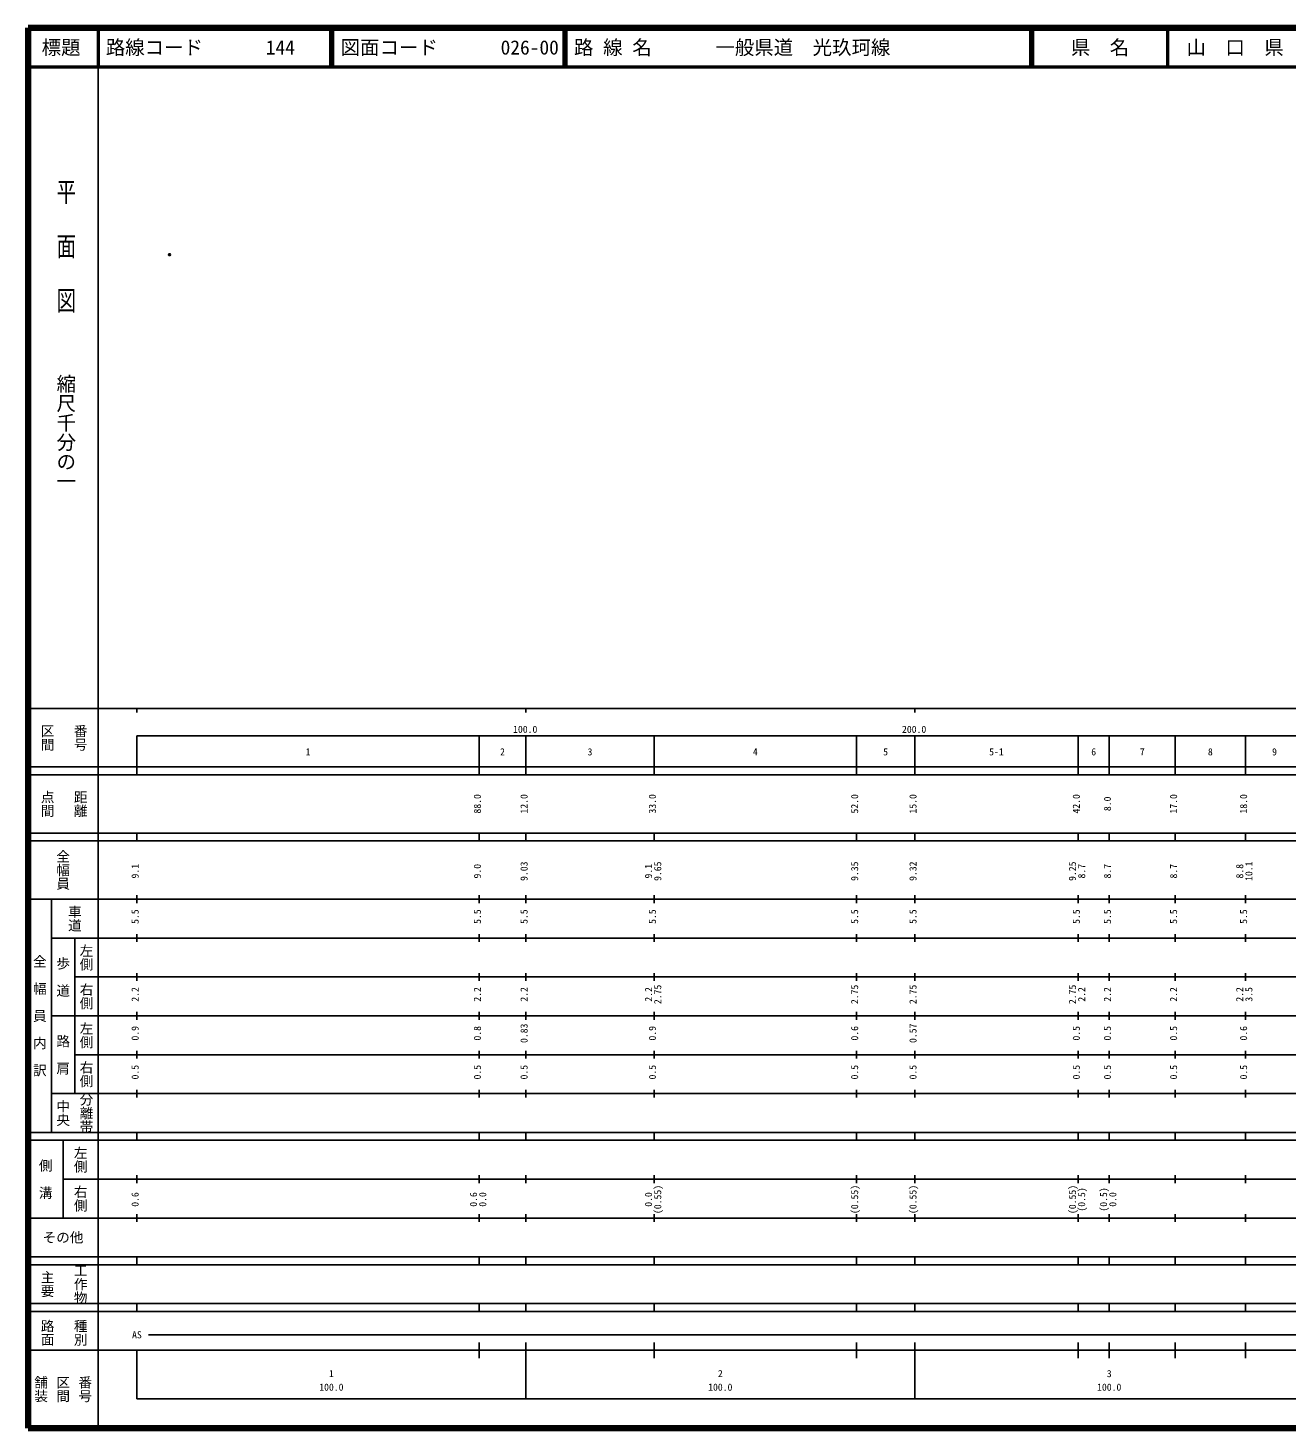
# Model space of a CAD drawing. Units: millimetres on the paper. Extents: x 40 to 680, y 20 to 380.
# Drawn here: x 40 to 363.7, y 20 to 380 of the extents above; entities that cross this region are included whole.
import ezdxf
from ezdxf.enums import TextEntityAlignment as Align

# ---------------------------------------------------------------- set-up
doc = ezdxf.new("R2010")
doc.units = ezdxf.units.MM
doc.header["$PDMODE"] = 32
doc.header["$PDSIZE"] = 0.5
doc.layers.add('M-OTRS', color=6, linetype='Continuous')
doc.layers.add('M-TTL-TXT', color=7, linetype='Continuous')
for name, color, linetype, lineweight in [('M-TTL', 2, 'Continuous', 140), ('M-TTL-BAND', 7, 'Continuous', 25), ('M-TTL-LINE', 7, 'Continuous', 50)]:
    doc.layers.add(name, color=color, linetype=linetype, lineweight=lineweight)
doc.styles.add('@ＭＳ ゴシック', font='')
doc.styles.add('ＭＳ ゴシック', font='')
doc.styles.get('@ＭＳ ゴシック').set_extended_font_data('@MS Gothic')
doc.styles.get('ＭＳ ゴシック').set_extended_font_data('MS Gothic')

msp = doc.modelspace()

# ---------------------------------------------------------------- linework, layer by layer
at = {"layer": 'M-OTRS'}
msp.add_point((76.412, 321.716), dxfattribs=at)
at = {"layer": 'M-TTL'}
for p, q in [((40, 380), (40, 20)), ((680, 380), (40, 380)), ((40, 20), (680, 20))]:
    msp.add_line(p, q, dxfattribs=at)
at = {"layer": 'M-TTL-BAND'}
for p, q in [((58, 370), (58, 20)), ((40, 205), (579, 205)), ((68, 205), (68, 204)), ((168, 205), (168, 204)), ((268, 205), (268, 204)), ((68, 198), (579, 198)), ((68, 198), (68, 188)), ((156, 188), (156, 198)), ((168, 188), (168, 198)), ((201, 188), (201, 198)), ((253, 188), (253, 198)), ((268, 188), (268, 198)), ((310, 188), (310, 198)), ((318, 188), (318, 198)), ((335, 188), (335, 198)), ((353, 188), (353, 198)), ((40, 190), (579, 190)), ((40, 188), (579, 188)), ((40, 173), (579, 173)), ((68, 171), (68, 173)), ((156, 171), (156, 173)), ((168, 171), (168, 173)), ((201, 171), (201, 173)), ((253, 171), (253, 173)), ((268, 171), (268, 173)), ((310, 171), (310, 173)), ((318, 171), (318, 173)), ((335, 171), (335, 173)), ((353, 171), (353, 173)), ((40, 171), (579, 171)), ((40, 156), (579, 156)), ((46, 96), (46, 156)), ((68, 155), (68, 157)), ((156, 155), (156, 157)), ((168, 155), (168, 157)), ((201, 155), (201, 157)), ((253, 155), (253, 157)), ((268, 155), (268, 157)), ((310, 155), (310, 157)), ((318, 155), (318, 157)), ((335, 155), (335, 157)), ((353, 155), (353, 157)), ((46, 146), (579, 146)), ((52, 146), (52, 106)), ((68, 145), (68, 147)), ((156, 145), (156, 147)), ((168, 145), (168, 147)), ((201, 145), (201, 147)), ((253, 145), (253, 147)), ((268, 145), (268, 147)), ((310, 145), (310, 147)), ((318, 145), (318, 147)), ((335, 145), (335, 147)), ((353, 145), (353, 147)), ((68, 135), (68, 137)), ((156, 135), (156, 137)), ((168, 135), (168, 137)), ((201, 135), (201, 137)), ((253, 135), (253, 137)), ((268, 135), (268, 137)), ((310, 135), (310, 137)), ((318, 135), (318, 137)), ((335, 135), (335, 137)), ((353, 135), (353, 137)), ((52, 136), (579, 136)), ((46, 126), (579, 126)), ((68, 125), (68, 127)), ((156, 125), (156, 127)), ((168, 125), (168, 127)), ((201, 125), (201, 127)), ((253, 125), (253, 127)), ((268, 125), (268, 127)), ((310, 125), (310, 127)), ((318, 125), (318, 127)), ((335, 125), (335, 127)), ((353, 125), (353, 127)), ((52, 116), (579, 116)), ((68, 115), (68, 117)), ((156, 115), (156, 117)), ((168, 115), (168, 117)), ((201, 115), (201, 117)), ((253, 115), (253, 117)), ((268, 115), (268, 117)), ((310, 115), (310, 117)), ((318, 115), (318, 117)), ((335, 115), (335, 117)), ((353, 115), (353, 117)), ((46, 106), (579, 106)), ((68, 105), (68, 107)), ((156, 105), (156, 107)), ((168, 105), (168, 107)), ((201, 105), (201, 107)), ((253, 105), (253, 107)), ((268, 105), (268, 107)), ((310, 105), (310, 107)), ((318, 105), (318, 107)), ((335, 105), (335, 107)), ((353, 105), (353, 107)), ((40, 96), (579, 96)), ((40, 94), (579, 94)), ((49, 94), (49, 74)), ((68, 94), (68, 96)), ((156, 94), (156, 96)), ((168, 94), (168, 96)), ((201, 94), (201, 96)), ((253, 94), (253, 96)), ((268, 94), (268, 96)), ((310, 94), (310, 96)), ((318, 94), (318, 96)), ((335, 94), (335, 96)), ((353, 94), (353, 96)), ((49, 84), (579, 84)), ((68, 83), (68, 85)), ((156, 83), (156, 85)), ((168, 83), (168, 85)), ((201, 83), (201, 85)), ((253, 83), (253, 85)), ((268, 83), (268, 85)), ((310, 83), (310, 85)), ((318, 83), (318, 85)), ((335, 83), (335, 85)), ((353, 83), (353, 85)), ((40, 74), (579, 74)), ((68, 73), (68, 75)), ((156, 73), (156, 75)), ((168, 73), (168, 75)), ((201, 73), (201, 75)), ((253, 73), (253, 75)), ((268, 73), (268, 75)), ((310, 73), (310, 75)), ((318, 73), (318, 75)), ((335, 73), (335, 75)), ((353, 73), (353, 75)), ((40, 64), (579, 64)), ((40, 62), (579, 62)), ((68, 62), (68, 64)), ((156, 62), (156, 64)), ((168, 62), (168, 64)), ((201, 62), (201, 64)), ((253, 62), (253, 64)), ((268, 62), (268, 64)), ((310, 62), (310, 64)), ((318, 62), (318, 64)), ((335, 62), (335, 64)), ((353, 62), (353, 64)), ((40, 52), (579, 52)), ((68, 50), (68, 52)), ((156, 50), (156, 52)), ((168, 50), (168, 52)), ((201, 50), (201, 52)), ((253, 50), (253, 52)), ((268, 50), (268, 52)), ((310, 50), (310, 52)), ((318, 50), (318, 52)), ((335, 50), (335, 52)), ((353, 50), (353, 52)), ((40, 50), (579, 50)), ((71, 44), (565, 44)), ((40, 40), (579, 40)), ((68, 40), (68, 27.5)), ((156, 38), (156, 42)), ((168, 27.5), (168, 42)), ((201, 38), (201, 42)), ((253, 38), (253, 42)), ((268, 27.5), (268, 42)), ((310, 38), (310, 42)), ((318, 38), (318, 42)), ((335, 38), (335, 42)), ((353, 38), (353, 42)), ((68, 27.5), (579, 27.5))]:
    msp.add_line(p, q, dxfattribs=at)
at = {"layer": 'M-TTL-LINE'}
for p, q in [((58, 380), (58, 370)), ((117.75, 380), (117.75, 370)), ((118.25, 380), (118.25, 370)), ((177.75, 380), (177.75, 370)), ((178.25, 380), (178.25, 370)), ((297.75, 380), (297.75, 370)), ((298.25, 380), (298.25, 370)), ((333, 380), (333, 370)), ((40, 370), (680, 370))]:
    msp.add_line(p, q, dxfattribs=at)

# ---------------------------------------------------------------- texts
at = {"layer": 'M-TTL-BAND', "style": '@ＭＳ ゴシック', "width": 1.4}
msp.add_text('平  面  図', height=3.666, rotation=270, dxfattribs=at).set_placement((49.777, 306.475), align=Align.MIDDLE_RIGHT)
at = {"layer": 'M-TTL-BAND', "style": '@ＭＳ ゴシック'}
msp.add_text('縮尺千分の一', height=3.666, rotation=270, dxfattribs=at).set_placement((49.777, 261.03), align=Align.MIDDLE_RIGHT)
for s, p in [('区間', (45, 197.5)), ('番号', (53.5, 197.5)), ('点間', (45, 180.5)), ('距離', (53.5, 180.5)), ('全幅員', (49, 163.5)), ('車道', (52, 151)), ('左側', (55, 141)), ('全\u3000幅\u3000員\u3000内\u3000訳', (43, 126)), ('歩\u3000道', (49, 136)), ('右側', (55, 131)), ('左側', (55, 121)), ('路\u3000肩', (49, 116)), ('右側', (55, 111)), ('分離帯', (55, 101)), ('中央', (49, 101)), ('左側', (53.5, 89)), ('側\u3000溝', (44.5, 84)), ('右側', (53.5, 79)), ('工作物', (53.5, 57)), ('主要', (45, 57)), ('路面', (45, 44.5)), ('種別', (53.5, 44.5)), ('舗装', (43.333, 30)), ('区間', (49, 30)), ('番号', (54.667, 30))]:
    msp.add_text(s, height=2.566, rotation=270, dxfattribs=at).set_placement(p, align=Align.MIDDLE_CENTER)
at = {"layer": 'M-TTL-BAND', "style": 'ＭＳ ゴシック'}
for s, p in [('100.0', (167.844, 198.195)), ('200.0', (267.844, 198.195)), ('1', (112, 192.405)), ('2', (162, 192.405)), ('3', (184.5, 192.405)), ('4', (227, 192.405)), ('5', (260.5, 192.405)), ('5-1', (289, 192.405)), ('6', (314, 192.405)), ('7', (326.5, 192.405)), ('8', (344, 192.405)), ('9', (360.5, 192.405)), ('AS', (68, 42.5)), ('1', (118, 32.523)), ('2', (218, 32.523)), ('3', (318, 32.523)), ('100.0', (118, 29.033)), ('100.0', (218, 29.033)), ('100.0', (318, 29.033))]:
    msp.add_text(s, height=1.833, dxfattribs=at).set_placement(p, align=Align.BOTTOM_CENTER)
for s, p in [('88.0', (157, 180.5)), ('12.0', (169, 180.5)), ('33.0', (202, 180.5)), ('52.0', (254, 180.5)), ('15.0', (269, 180.5)), ('42.0', (311, 180.5)), ('8.0', (319, 180.5)), ('17.0', (336, 180.5)), ('18.0', (354, 180.5)), ('9.1', (69, 163.174)), ('9.0', (157, 163.174)), ('9.03', (169, 163.174)), ('9.1', (201, 163.174)), ('9.65', (203.37, 163.174)), ('9.35', (254, 163.174)), ('9.32', (269, 163.174)), ('9.25', (310, 163.174)), ('8.7', (312.37, 163.174)), ('8.7', (319, 163.174)), ('8.7', (336, 163.174)), ('8.8', (353, 163.174)), ('10.1', (355.37, 163.174)), ('5.5', (69, 151.5)), ('5.5', (157, 151.5)), ('5.5', (169, 151.5)), ('5.5', (202, 151.5)), ('5.5', (254, 151.5)), ('5.5', (269, 151.5)), ('5.5', (311, 151.5)), ('5.5', (319, 151.5)), ('5.5', (336, 151.5)), ('5.5', (354, 151.5)), ('2.2', (69, 131.5)), ('2.2', (157, 131.5)), ('2.2', (169, 131.5)), ('2.2', (201, 131.5)), ('2.75', (203.37, 131.5)), ('2.75', (254, 131.5)), ('2.75', (269, 131.5)), ('2.75', (310, 131.5)), ('2.2', (312.37, 131.5)), ('2.2', (319, 131.5)), ('2.2', (336, 131.5)), ('2.2', (353, 131.5)), ('3.5', (355.37, 131.5)), ('0.9', (69, 121.5)), ('0.8', (157, 121.5)), ('0.83', (169, 121.5)), ('0.9', (202, 121.5)), ('0.6', (254, 121.5)), ('0.57', (269, 121.5)), ('0.5', (311, 121.5)), ('0.5', (319, 121.5)), ('0.5', (336, 121.5)), ('0.6', (354, 121.5)), ('0.5', (69, 111.5)), ('0.5', (157, 111.5)), ('0.5', (169, 111.5)), ('0.5', (202, 111.5)), ('0.5', (254, 111.5)), ('0.5', (269, 111.5)), ('0.5', (311, 111.5)), ('0.5', (319, 111.5)), ('0.5', (336, 111.5)), ('0.5', (354, 111.5)), ('0.6', (69, 78.764)), ('0.6', (156, 78.764)), ('0.0', (158.37, 78.764)), ('0.0', (201, 78.764)), ('(0.55)', (203.37, 78.764)), ('(0.55)', (254, 78.764)), ('(0.55)', (269, 78.764)), ('(0.55)', (310, 78.764)), ('(0.5)', (312.37, 78.764)), ('(0.5)', (318, 78.764)), ('0.0', (320.37, 78.764))]:
    msp.add_text(s, height=1.833, rotation=90, dxfattribs=at).set_placement(p, align=Align.BOTTOM_CENTER)
msp.add_text('その他', height=2.566, dxfattribs=at).set_placement((49, 69), align=Align.MIDDLE_CENTER)
at = {"layer": 'M-TTL-TXT', "style": 'ＭＳ ゴシック'}
for s, p in [('標題', (48.5, 375)), ('県\u3000名', (315.625, 375)), ('山\u3000口\u3000県', (350.375, 375))]:
    msp.add_text(s, height=3.666, dxfattribs=at).set_placement(p, align=Align.MIDDLE_CENTER)
for s, p in [('路線コード', (60, 375)), ('144', (101.142, 375)), ('図面コード', (120.38, 375)), ('026-00', (161.521, 375)), ('路 線 名', (180.38, 375)), ('一般県道\u3000光玖珂線', (216.734, 375))]:
    msp.add_text(s, height=3.666, dxfattribs=at).set_placement(p, align=Align.MIDDLE_LEFT)

doc.saveas('drawing.dxf')
